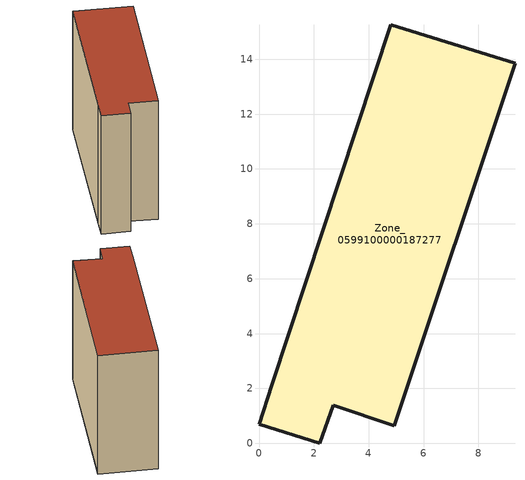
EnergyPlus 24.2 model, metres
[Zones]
Zone_0599100000187277
 floor ground (C_G): 2.7,1.39 2.22,0 0,0.69 0.46,2.12 4.8,15.26 9.33,13.85 4.93,0.63 z0
 wall outside (C_F): 2.22,0 2.7,1.39 4.93,0.63 9.33,13.85 4.8,15.26 0.46,2.12 0,0.69 2.22,0 z0:10.85
 roof outside (C_R): 9.33,13.85 4.8,15.26 0.46,2.12 0,0.69 2.22,0 2.7,1.39 4.93,0.63 z10.85
[BUILDING]
Pand.0599100000187277: North Axis=0; Terrain=City; Loads Convergence Tolerance Value=0.04; Temperature Convergence Tolerance Value=0.4; Solar Distribution=FullExterior; Maximum Number of Warmup Days=25; Minimum Number of Warmup Days=1
[Site:Location]
Rotterdam.The.Hague.AP_ZH_NLD Design_Conditions: Latitude=51.96; Longitude=4.45; Time Zone=1; Elevation=-4.5
[SITE:GROUNDTEMPERATURE:BUILDINGSURFACE]
18, 18, 18, 18, 18, 18, 18, 18, 18, 18, 18, 18
[MATERIAL] Thermal Absorptance=0.9; Solar Absorptance=0.7; Visible Absorptance=0.7
Name | Roughness | Thickness | Conductivity | Density | Specific Heat
G.TI.1946 | MediumSmooth | 0.15 | 1 | 540 | 1210
F.TI.1946 | Rough | 0.3 | 0.857143 | 1920 | 840
R.TI.1946 | MediumRough | 0.2 | 0.1 | 1500 | 1000
[CONSTRUCTION]
C_G: G.TI.1946
C_F: F.TI.1946
C_R: R.TI.1946
[ZONE]
Zone_0599100000187277: Type=1; Multiplier=1; Ceiling Height=Autocalculate; Volume=Autocalculate; Floor Area=autocalculate; Part of Total Floor Area=Yes
[ZONEINFILTRATION:DESIGNFLOWRATE]
Infil_Zone_0599100000187277: Zone or ZoneList or Space or SpaceList=Zone_0599100000187277; Schedule=AlwaysOn; Design Flow Rate Calculation Method=Flow/Area; Flow Rate per Floor Area=0.003; Constant Term Coefficient=1; Temperature Term Coefficient=0; Velocity Term Coefficient=0; Velocity Squared Term Coefficient=0
[HVACTEMPLATE:ZONE:IDEALLOADSAIRSYSTEM]
Zone_0599100000187277: Maximum Heating Supply Air Temperature=50; Minimum Cooling Supply Air Temperature=13; Maximum Heating Supply Air Humidity Ratio=0.0156; Minimum Cooling Supply Air Humidity Ratio=0.0077; Heating Limit=NoLimit; Cooling Limit=NoLimit; Dehumidification Control Type=ConstantSensibleHeatRatio; Cooling Sensible Heat Ratio=0.7; Dehumidification Setpoint=60; Humidification Control Type=None; Humidification Setpoint=30; Outdoor Air Method=None; Outdoor Air Flow Rate per Person=0.00944; Outdoor Air Flow Rate per Zone Floor Area=0; Outdoor Air Flow Rate per Zone=0; Demand Controlled Ventilation Type=None; Outdoor Air Economizer Type=NoEconomizer; Heat Recovery Type=None; Sensible Heat Recovery Effectiveness=0.7; Latent Heat Recovery Effectiveness=0.65
[ZONECONTROL:THERMOSTAT]
ThermostatControl_Zone_0599100000187277: Zone or ZoneList=Zone_0599100000187277; Control Type Schedule=DualSetpointControlType; Control 1=Thermostat_Zone_0599100000187277; Temperature Difference Between Cutout And Setpoint=0
[THERMOSTATSETPOINT:DUALSETPOINT]
Thermostat_Zone_0599100000187277: Heating Setpoint Temperature Schedule=HeatingSetpoint_Zone_0599100000187277; Cooling Setpoint Temperature Schedule=CoolingSetpoint_Zone_0599100000187277
[SCHEDULE:COMPACT]
HeatingSetpoint_Zone_0599100000187277: Through: 12/31, For: AllDays, Until: 24:00, 21
CoolingSetpoint_Zone_0599100000187277: Through: 12/31, For: AllDays, Until: 24:00, 24
DualSetpointControlType: Through: 12/31, For: AllDays, Until: 24:00, 4
AlwaysOn: Through: 12/31, For: AllDays, Until: 24:00, 1
